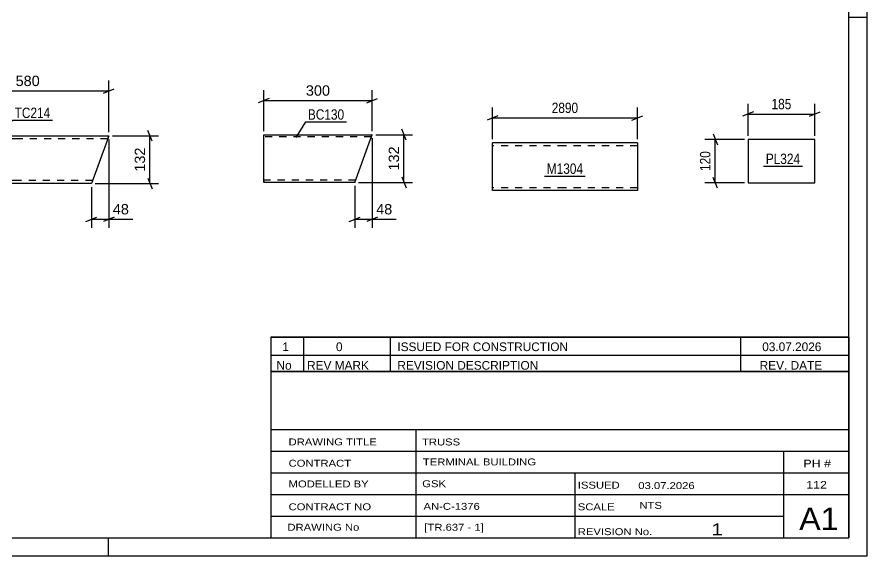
# Model space of a CAD drawing. Header units: millimetres. Extents: x 0 to 420, y 0 to 297.
# Drawn here: x 184.7 to 420, y 0 to 149.1 of the extents above; entities that cross this region are included whole.
import ezdxf

# ---------------------------------------------------------------- set-up
doc = ezdxf.new("R2010")
doc.units = ezdxf.units.MM
doc.linetypes.add('DXK_LINE_DOT2', pattern=[3.9198, 1.9599, -1.9599])
doc.styles.add('Arial', font='ARIAL.TTF', dxfattribs={"height": 0.2})
doc.styles.add('Arial Narrow', font='ARIALN.TTF', dxfattribs={"height": 0.2})

# ---------------------------------------------------------------- blocks, each defined once
blk = doc.blocks.new('Unknown-761554772-1128')
at = {"color": 5, "linetype": 'Continuous'}
for p, q in [((420, 0), (420, 297)), ((415, 5), (415, 292)), ((420, 149), (415, 149)), ((5, 5), (415, 5)), ((210, 0), (210, 5)), ((0, 0), (420, 0))]:
    blk.add_line(p, q, dxfattribs=at)
blk = doc.blocks.new('Unknown-761554772-12213')
at = {"color": 7, "linetype": 'Continuous'}
for p, q in [((255, 51.05), (255, 5)), ((255, 51.05), (415, 51.05)), ((415, 51), (415, 5)), ((255, 35), (415, 35)), ((295.14, 35), (295.14, 5)), ((255, 29), (415, 29)), ((397, 5.05), (397, 29.05)), ((255, 23), (415, 23)), ((339.14, 23), (339.14, 5)), ((255, 17), (415, 17)), ((255, 11), (397, 11)), ((255, 5), (415, 5))]:
    blk.add_line(p, q, dxfattribs=at)
at = {"color": 7, "style": 'Arial Narrow'}
for s, height, width, p in [('DRAWING TITLE', 1.9089, 1.425378, (259.88, 30.61)), ('TRUSS  ', 1.909, 1.425378, (296.81, 30.59)), ('CONTRACT', 1.909, 1.425378, (259.88, 24.71)), ('TERMINAL BUILDING', 1.9089, 1.425378, (297.06, 25.07)), ('MODELLED BY', 1.9089, 1.425378, (259.88, 18.98)), ('GSK', 1.909, 1.425378, (296.88, 19.04)), ('ISSUED', 1.909, 1.425378, (339.94, 18.64)), ('03.07.2026', 1.909, 1.425378, (356.69, 18.52)), ('CONTRACT NO', 1.9089, 1.425378, (259.88, 12.66)), ('AN-C-1376', 1.909, 1.425378, (297.23, 12.78)), ('SCALE', 1.909, 1.425378, (339.94, 12.65)), ('A1', 6.204, 1.25, (401.24, 7.2)), ('DRAWING No', 1.909, 1.425378, (259.56, 7)), ('[TR.637 - 1]', 1.9089, 1.425378, (297.46, 6.99)), ('REVISION No.', 1.9089, 1.425378, (339.94, 5.77)), ('1', 3.34, 1.5, (376.91, 5.68))]:
    blk.add_text(s, height=height, dxfattribs=dict(at, width=width)).set_placement(p)
at = {"color": 7, "linetype": 'Continuous', "style": 'Arial Narrow'}
for s, height, width, p in [('PH #', 2.1, 1.42538, (402.4, 24.55)), ('112', 2.1, 1.42538, (403.19, 18.65)), ('NTS', 1.909, 1.425378, (357, 13.05))]:
    blk.add_text(s, height=height, dxfattribs=dict(at, width=width)).set_placement(p)
blk = doc.blocks.new('Unknown-761554772-12214')
at = {"color": 7, "linetype": 'Continuous'}
for p, q in [((255, 60.55), (415, 60.55)), ((415, 60.55), (255, 60.55)), ((255, 60.55), (255, 55.55)), ((264, 60.55), (264, 55.55)), ((288, 60.55), (288, 55.55)), ((385, 60.55), (385, 55.55)), ((415, 60.55), (415, 55.55)), ((255, 55.55), (415, 55.55)), ((255, 55.55), (255, 51.05)), ((255, 55.55), (415, 55.55)), ((264, 55.55), (264, 51.05)), ((288, 55.55), (288, 51.05)), ((385, 55.55), (385, 51.05)), ((415, 55.55), (415, 51.05)), ((415, 51.05), (255, 51.05))]:
    blk.add_line(p, q, dxfattribs=at)
at = {"color": 7, "linetype": 'Continuous', "style": 'Arial Narrow'}
for s, height, width, p in [('1', 2.39, 1.196471, (258.16, 56.7)), ('0', 2.39, 1.196471, (273, 56.7)), ('ISSUED FOR CONSTRUCTION', 2.3861, 1.196471, (290, 56.7)), ('03.07.2026', 2.386, 1.196471, (391, 56.7)), ('No', 2.386, 1.2, (256.54, 51.55)), ('REV MARK', 2.386, 1.2, (265, 51.55)), ('REVISION DESCRIPTION', 2.3861, 1.2, (290, 51.55)), ('REV. DATE', 2.386, 1.2, (390.28, 51.55))]:
    blk.add_text(s, height=height, dxfattribs=dict(at, width=width)).set_placement(p)
blk = doc.blocks.new('Part-761554772-8464 - 8463')
at = {"color": 2, "linetype": 'Continuous'}
for p, q in [((336.33, 114.3), (316.33, 114.3)), ((316.33, 102.7), (316.33, 114.3)), ((356.43, 114.3), (336.43, 114.3)), ((356.43, 114.3), (356.43, 114.18)), ((356.43, 114.18), (356.43, 101.1)), ((316.33, 101.1), (316.33, 102.7)), ((336.33, 101.1), (316.33, 101.1)), ((356.43, 101.1), (336.43, 101.1))]:
    blk.add_line(p, q, dxfattribs=at)
at = {"color": 7, "linetype": 'DXK_LINE_DOT2'}
for p, q in [((336.33, 113.5), (316.33, 113.5)), ((356.43, 113.5), (336.43, 113.5)), ((316.33, 101.22), (316.33, 102.7)), ((316.33, 101.9), (316.33, 101.96)), ((336.33, 101.9), (316.33, 101.9)), ((356.43, 101.9), (336.43, 101.9)), ((356.43, 101.9), (356.43, 101.96))]:
    blk.add_line(p, q, dxfattribs=at)
blk = doc.blocks.new('Part-761554772-11155 - 11154')
at = {"color": 2, "linetype": 'Continuous'}
for p, q in [((165.2, 103.06), (165.2, 116.26)), ((165.2, 116.26), (185.2, 116.26)), ((185.3, 116.26), (210.11, 116.26)), ((210.11, 116.26), (209.53, 114.66)), ((209.53, 114.66), (205.3, 103.06)), ((185.2, 103.06), (165.2, 103.06)), ((205.3, 103.06), (185.3, 103.06))]:
    blk.add_line(p, q, dxfattribs=at)
at = {"color": 7, "linetype": 'DXK_LINE_DOT2'}
for p, q in [((185.2, 115.46), (165.2, 115.46)), ((209.82, 115.46), (185.3, 115.46)), ((210.06, 116.14), (209.53, 114.66)), ((185.2, 103.86), (165.2, 103.86)), ((165.2, 103.53), (165.2, 103.06)), ((205.59, 103.86), (185.3, 103.86))]:
    blk.add_line(p, q, dxfattribs=at)
blk = doc.blocks.new('Part-761554772-11179 - 11178')
at = {"color": 2, "linetype": 'Continuous'}
for p, q in [((253.01, 103.48), (253.01, 116.58)), ((253.01, 116.58), (283.01, 116.58)), ((278.2, 103.38), (282.57, 115.38)), ((282.97, 116.49), (282.57, 115.38)), ((283.01, 116.58), (282.97, 116.49)), ((253.01, 103.38), (253.01, 103.48)), ((278.2, 103.38), (253.01, 103.38))]:
    blk.add_line(p, q, dxfattribs=at)
at = {"color": 7, "linetype": 'DXK_LINE_DOT2'}
for p, q in [((282.79, 115.98), (253.01, 115.98)), ((282.57, 115.38), (282.88, 116.23)), ((278.42, 103.98), (253.01, 103.98)), ((253.01, 103.74), (253.01, 103.38)), ((278.24, 103.48), (278.2, 103.38))]:
    blk.add_line(p, q, dxfattribs=at)
blk = doc.blocks.new('Part-761554772-8597 - 8596')
at = {"color": 2, "linetype": 'Continuous'}
for p, q in [((387.08, 115.27), (387.08, 103.27)), ((405.56, 115.27), (387.08, 115.27)), ((405.56, 103.27), (405.56, 115.27)), ((387.08, 103.27), (405.56, 103.27))]:
    blk.add_line(p, q, dxfattribs=at)
blk = doc.blocks.new('StraightDimension-761554772-8732 - 8463')
at = {"color": 7, "linetype": 'Continuous'}
for p, q in [((316.33, 115.3), (316.33, 124.07)), ((356.43, 115.3), (356.43, 124.07)), ((317.83, 121.82), (314.83, 120.62)), ((316.33, 121.22), (356.43, 121.22)), ((354.93, 120.62), (357.93, 121.82))]:
    blk.add_line(p, q, dxfattribs=at)
at = {"color": 0}
blk.add_wipeout([(340.64, 121.97), (340.64, 126.17), (332.13, 126.17), (332.13, 121.97)], dxfattribs=at)
at = {"color": 3, "style": 'Arial Narrow'}
blk.add_text('2890', height=2.863, dxfattribs=at).set_placement((332.73, 122.57))
blk = doc.blocks.new('StraightDimension-761554772-11257 - 11154')
at = {"color": 7, "linetype": 'Continuous'}
for p, q in [((165.2, 117.26), (165.2, 131.53)), ((210.11, 117.26), (210.11, 131.53)), ((166.7, 129.28), (163.7, 128.08)), ((165.2, 128.68), (210.11, 128.68)), ((208.61, 128.08), (211.61, 129.28))]:
    blk.add_line(p, q, dxfattribs=at)
at = {"color": 0}
blk.add_wipeout([(191.59, 129.43), (191.59, 133.63), (183.72, 133.63), (183.72, 129.43)], dxfattribs=at)
at = {"color": 3, "style": 'Arial'}
blk.add_text('580', height=2.865, dxfattribs=at).set_placement((184.32, 130.03))
blk = doc.blocks.new('StraightDimension-761554772-11270 - 11154')
at = {"color": 7, "linetype": 'Continuous'}
for p, q in [((210.11, 115.26), (210.11, 90.77)), ((205.3, 102.06), (205.3, 90.77)), ((203.8, 92.57), (206.8, 93.77)), ((205.3, 93.17), (210.11, 93.17)), ((211.61, 93.77), (208.61, 92.57))]:
    blk.add_line(p, q, dxfattribs=at)
at = {"color": 0}
blk.add_wipeout([(216.28, 93.92), (216.28, 98.12), (210.63, 98.12), (210.63, 93.92)], dxfattribs=at)
at = {"color": 7, "linetype": 'Continuous'}
blk.add_line((210.11, 93.17), (216.81, 93.17), dxfattribs=at)
blk.add_line((210.11, 93.17), (216.81, 93.17), dxfattribs=at)
at = {"color": 3, "style": 'Arial'}
blk.add_text('48', height=2.865, dxfattribs=at).set_placement((211.23, 94.52))
blk = doc.blocks.new('StraightDimension-761554772-11295 - 11154')
at = {"color": 7, "linetype": 'Continuous'}
for p, q in [((222.11, 114.76), (220.91, 117.76)), ((211.11, 116.26), (223.91, 116.26)), ((221.51, 103.06), (221.51, 116.26)), ((220.91, 104.56), (222.11, 101.56)), ((206.3, 103.06), (223.91, 103.06))]:
    blk.add_line(p, q, dxfattribs=at)
at = {"color": 0}
blk.add_wipeout([(220.76, 113.6), (216.56, 113.6), (216.56, 105.73), (220.76, 105.73)], dxfattribs=at)
at = {"color": 3, "style": 'Arial'}
blk.add_text('132', height=2.865, rotation=90.0002, dxfattribs=at).set_placement((220.16, 106.33))
blk = doc.blocks.new('StraightDimension-761554772-11357 - 11178')
at = {"color": 7, "linetype": 'Continuous'}
for p, q in [((283.01, 115.58), (283.01, 90.77)), ((278.2, 102.38), (278.2, 90.77)), ((276.7, 92.57), (279.7, 93.77)), ((278.2, 93.17), (283.01, 93.17)), ((284.51, 93.77), (281.51, 92.57))]:
    blk.add_line(p, q, dxfattribs=at)
at = {"color": 0}
blk.add_wipeout([(289.18, 93.92), (289.18, 98.12), (283.53, 98.12), (283.53, 93.92)], dxfattribs=at)
at = {"color": 7, "linetype": 'Continuous'}
blk.add_line((283.01, 93.17), (289.7, 93.17), dxfattribs=at)
blk.add_line((283.01, 93.17), (289.7, 93.17), dxfattribs=at)
at = {"color": 3, "style": 'Arial'}
blk.add_text('48', height=2.865, dxfattribs=at).set_placement((284.13, 94.52))
blk = doc.blocks.new('StraightDimension-761554772-11320 - 11178')
at = {"color": 7, "linetype": 'Continuous'}
for p, q in [((253.01, 117.58), (253.01, 128.86)), ((283.01, 117.58), (283.01, 128.86)), ((254.51, 126.61), (251.51, 125.41)), ((253.01, 126.01), (283.01, 126.01)), ((281.51, 125.41), (284.51, 126.61))]:
    blk.add_line(p, q, dxfattribs=at)
at = {"color": 0}
blk.add_wipeout([(271.94, 126.76), (271.94, 130.96), (264.07, 130.96), (264.07, 126.76)], dxfattribs=at)
at = {"color": 3, "style": 'Arial'}
blk.add_text('300', height=2.865, dxfattribs=at).set_placement((264.67, 127.36))
blk = doc.blocks.new('StraightDimension-761554772-11332 - 11178')
at = {"color": 7, "linetype": 'Continuous'}
for p, q in [((292.41, 115.08), (291.21, 118.08)), ((284.01, 116.58), (294.21, 116.58)), ((291.81, 103.38), (291.81, 116.58)), ((291.21, 104.88), (292.41, 101.88)), ((279.2, 103.38), (294.21, 103.38))]:
    blk.add_line(p, q, dxfattribs=at)
at = {"color": 0}
blk.add_wipeout([(291.06, 113.92), (286.86, 113.92), (286.86, 106.05), (291.06, 106.05)], dxfattribs=at)
at = {"color": 3, "style": 'Arial'}
blk.add_text('132', height=2.865, rotation=90.0002, dxfattribs=at).set_placement((290.46, 106.65))
blk = doc.blocks.new('StraightDimension-761554772-8962 - 8596')
at = {"color": 7, "linetype": 'Continuous'}
for p, q in [((377.38, 116.77), (378.58, 113.77)), ((386.08, 115.27), (375.13, 115.27)), ((377.98, 103.27), (377.98, 115.27)), ((378.58, 101.77), (377.38, 104.77)), ((386.08, 103.27), (375.13, 103.27))]:
    blk.add_line(p, q, dxfattribs=at)
at = {"color": 0}
blk.add_wipeout([(377.23, 112.61), (373.03, 112.61), (373.03, 105.93), (377.23, 105.93)], dxfattribs=at)
at = {"color": 3, "style": 'Arial Narrow'}
blk.add_text('120', height=2.863, rotation=90.0002, dxfattribs=at).set_placement((376.63, 106.53))
blk = doc.blocks.new('StraightDimension-761554772-8966 - 8596')
at = {"color": 7, "linetype": 'Continuous'}
for p, q in [((387.08, 116.27), (387.08, 125.12)), ((405.56, 116.27), (405.56, 125.12)), ((388.58, 122.87), (385.58, 121.67)), ((404.06, 121.67), (407.06, 122.87)), ((387.08, 122.27), (405.56, 122.27))]:
    blk.add_line(p, q, dxfattribs=at)
at = {"color": 0}
blk.add_wipeout([(399.66, 123.02), (399.66, 127.22), (392.97, 127.22), (392.97, 123.02)], dxfattribs=at)
at = {"color": 3, "style": 'Arial Narrow'}
blk.add_text('185', height=2.863, dxfattribs=at).set_placement((393.57, 123.62))
blk = doc.blocks.new('Mark-761554772-9055 - 8463')
at = {"color": 0}
blk.add_wipeout([(341.41, 105.74), (341.41, 108.74), (331.36, 108.74), (331.36, 105.74)], dxfattribs=at)
blk.add_wipeout([(341.41, 105.74), (341.41, 108.74), (331.36, 108.74), (331.36, 105.74)], dxfattribs=at)
at = {"color": 30, "linetype": 'Continuous'}
blk.add_line((330.76, 105.14), (342.01, 105.14), dxfattribs=at)
at = {"color": 3, "style": 'Arial Narrow'}
blk.add_text('M1304', height=2.863, dxfattribs=at).set_placement((331.36, 105.74))
blk = doc.blocks.new('Mark-761554772-11169 - 11154')
at = {"color": 0}
blk.add_wipeout([(193.92, 121.19), (193.92, 124.19), (184.06, 124.19), (184.06, 121.19)], dxfattribs=at)
blk.add_wipeout([(193.92, 121.19), (193.92, 124.19), (184.06, 124.19), (184.06, 121.19)], dxfattribs=at)
at = {"color": 30, "linetype": 'Continuous'}
for p, q in [((179.9, 115.01), (183.46, 120.59)), ((183.46, 120.59), (194.52, 120.59))]:
    blk.add_line(p, q, dxfattribs=at)
at = {"color": 3, "style": 'Arial Narrow'}
blk.add_text('TC214', height=2.863, dxfattribs=at).set_placement((184.06, 121.19))
blk = doc.blocks.new('Mark-761554772-11184 - 11178')
at = {"color": 0}
blk.add_wipeout([(275.28, 120.73), (275.28, 123.73), (265.23, 123.73), (265.23, 120.73)], dxfattribs=at)
blk.add_wipeout([(275.28, 120.73), (275.28, 123.73), (265.23, 123.73), (265.23, 120.73)], dxfattribs=at)
at = {"color": 30, "linetype": 'Continuous'}
for p, q in [((261.99, 115.76), (264.63, 120.13)), ((264.63, 120.13), (275.88, 120.13))]:
    blk.add_line(p, q, dxfattribs=at)
at = {"color": 3, "style": 'Arial Narrow'}
blk.add_text('BC130', height=2.863, dxfattribs=at).set_placement((265.23, 120.73))
blk = doc.blocks.new('Mark-761554772-9088 - 8596')
at = {"color": 0}
blk.add_wipeout([(401.5, 108.47), (401.5, 111.47), (391.99, 111.47), (391.99, 108.47)], dxfattribs=at)
blk.add_wipeout([(401.5, 108.47), (401.5, 111.47), (391.99, 111.47), (391.99, 108.47)], dxfattribs=at)
at = {"color": 30, "linetype": 'Continuous'}
blk.add_line((391.39, 107.87), (402.1, 107.87), dxfattribs=at)
at = {"color": 3, "style": 'Arial Narrow'}
blk.add_text('PL324', height=2.863, dxfattribs=at).set_placement((391.99, 108.47))

msp = doc.modelspace()

# ---------------------------------------------------------------- block references
for name in ['Unknown-761554772-1128', 'Part-761554772-11155 - 11154', 'Part-761554772-11179 - 11178', 'Part-761554772-8464 - 8463', 'Part-761554772-8597 - 8596', 'Unknown-761554772-12214', 'Unknown-761554772-12213']:
    msp.add_blockref(name, (0, 0))

# ---------------------------------------------------------------- next in the draw order: block references
for name in ['StraightDimension-761554772-11257 - 11154', 'StraightDimension-761554772-11320 - 11178', 'StraightDimension-761554772-8732 - 8463', 'StraightDimension-761554772-11357 - 11178', 'StraightDimension-761554772-8962 - 8596', 'StraightDimension-761554772-11270 - 11154', 'Mark-761554772-9088 - 8596', 'Mark-761554772-9055 - 8463']:
    msp.add_blockref(name, (0, 0))

# ---------------------------------------------------------------- next in the draw order: block references
for name in ['StraightDimension-761554772-8966 - 8596', 'Mark-761554772-11169 - 11154', 'Mark-761554772-11184 - 11178', 'StraightDimension-761554772-11295 - 11154', 'StraightDimension-761554772-11332 - 11178']:
    msp.add_blockref(name, (0, 0))

doc.saveas('drawing.dxf')
